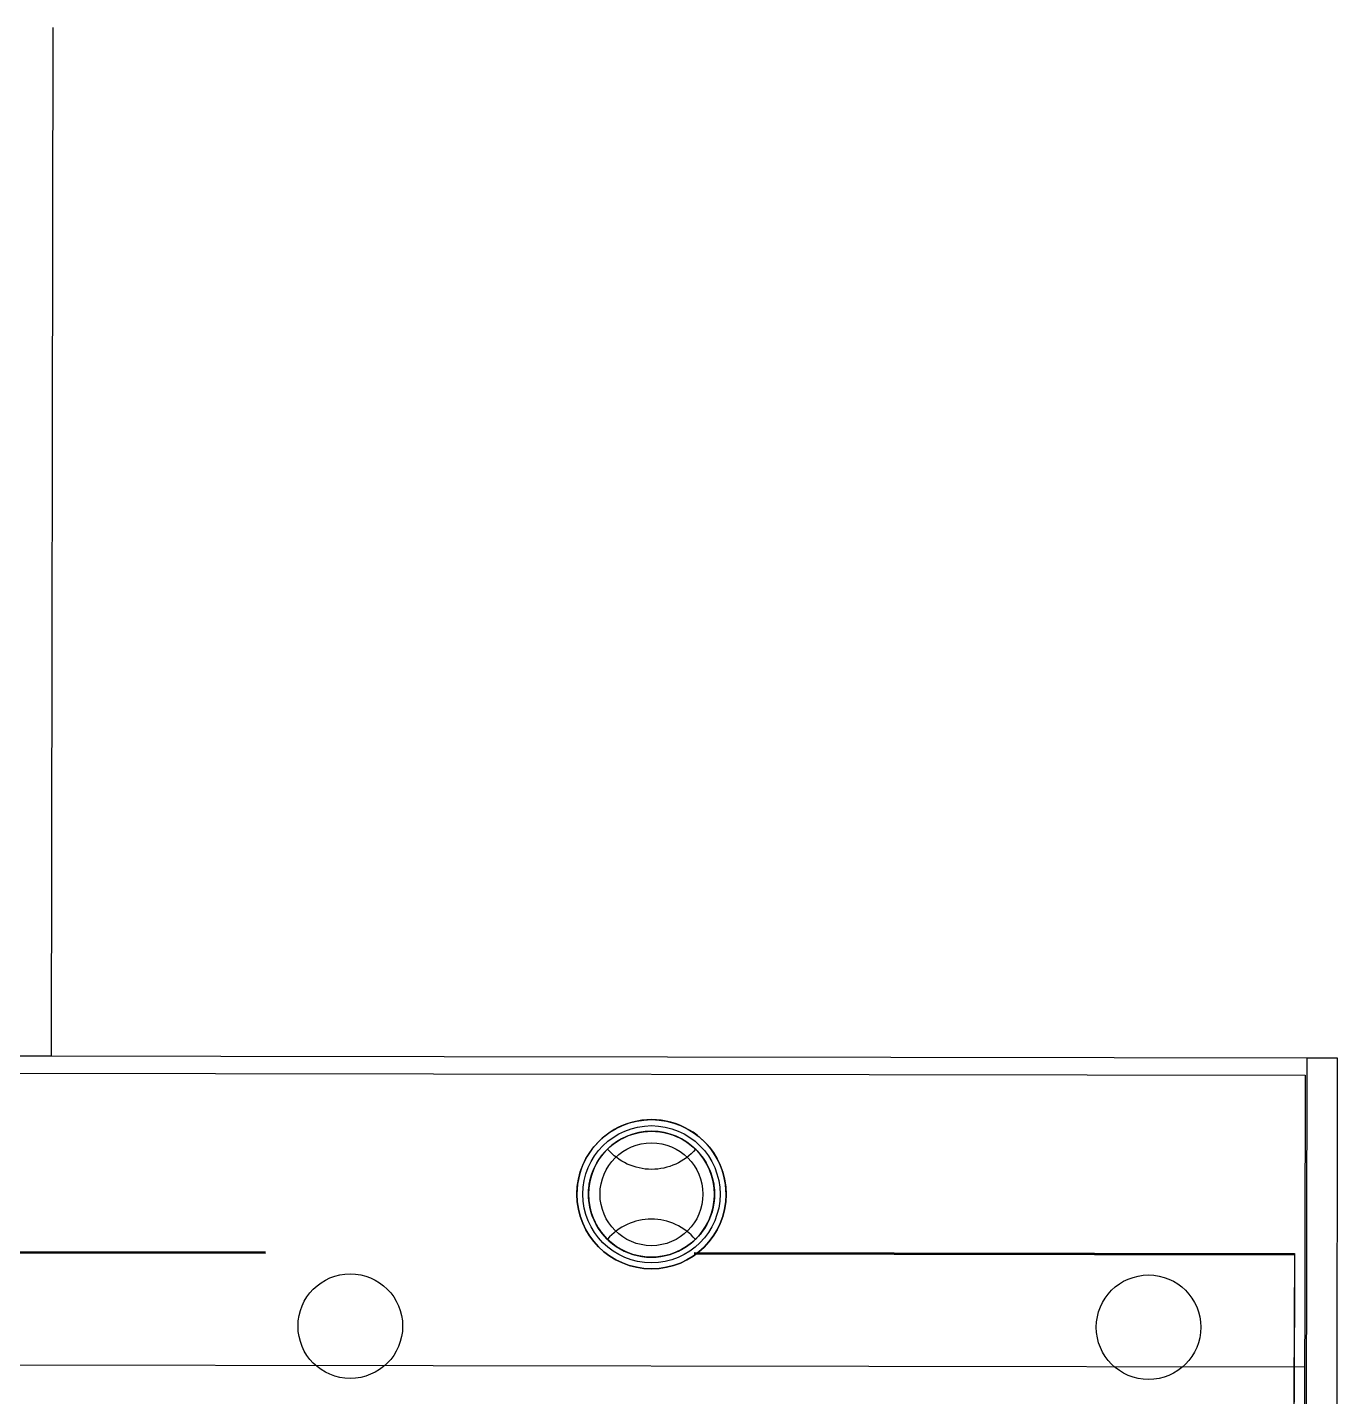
# Model space of a CAD drawing. Header units: inches. Extents: x 78 to 199, y 70 to 92.
# Drawn here: x 144.907 to 145.671, y 83.26 to 84.059 of the extents above; entities that cross this region are included whole.
import ezdxf
from ezdxf.enums import TextEntityAlignment as Align

# ---------------------------------------------------------------- set-up
doc = ezdxf.new("R2010")
doc.units = ezdxf.units.IN
doc.header["$MEASUREMENT"] = 0
for name, pattern in [('ACAD_ISO02W100', [15, 12, -3]), ('ACAD_ISO03W100', [30, 12, -18]), ('DASHED', [0.75, 0.5, -0.25])]:
    doc.linetypes.add(name, pattern=pattern)
doc.layers.add('1501', color=6, linetype='Continuous')
doc.layers.add('DIM', color=152, linetype='Continuous')
doc.layers.add('GOLDCLADDING', color=7, linetype='Continuous', true_color=0xffc20a)
doc.styles.add('ROMANS', font='romans.shx')

# ---------------------------------------------------------------- blocks, each defined once
blk = doc.blocks.new('GRWRFHRH')
at = {"color": 252, "ltscale": 3}
for p, q in [((4.9433, 10.78926), (4.94419, 11.38926)), ((4.9433, 10.78926), (4.3433, 10.79015)), ((5.6933, 10.78815), (4.3433, 10.79015)), ((5.6927, 10.38815), (5.6933, 10.78815)), ((4.36203, 10.61012), (5.67403, 10.60817)), ((5.67403, 10.60817), (5.67397, 10.56817))]:
    blk.add_line(p, q, dxfattribs=at)
at = {"color": 252, "linetype": 'ACAD_ISO03W100'}
for p, q in [((5.6753, 10.78817), (5.6747, 10.38817)), ((5.6933, 10.78815), (5.6753, 10.78817)), ((5.6927, 10.38815), (5.6933, 10.78815)), ((4.36228, 10.78012), (5.67428, 10.77817)), ((5.67428, 10.77817), (5.67372, 10.39818))]:
    blk.add_line(p, q, dxfattribs=at)
at = {"color": 252, "linetype": 'DASHED'}
for p, q in [((4.56812, 10.67584), (5.66812, 10.67419)), ((4.56812, 10.67549), (5.66812, 10.67384)), ((4.56812, 10.67549), (5.66812, 10.67384)), ((4.56812, 10.67514), (5.66812, 10.67349)), ((5.66812, 10.67419), (5.66799, 10.58748)), ((5.66796, 10.56818), (5.66809, 10.65426))]:
    blk.add_line(p, q, dxfattribs=at)
at = {"color": 252, "linetype": 'ACAD_ISO02W100', "ltscale": 3}
blk.add_circle((5.29318, 10.70874), 0.04, dxfattribs=at)
blk.add_circle((5.29318, 10.70874), 0.04, dxfattribs=at)
at = {"color": 252, "ltscale": 3}
blk.add_circle((5.29318, 10.70874), 0.03, dxfattribs=at)
blk.add_circle((5.29318, 10.70874), 0.03, dxfattribs=at)
at = {"color": 252, "linetype": 'DASHED'}
for centre in [(5.11755, 10.63183, 0.0039), (5.58306, 10.63114, 0.0039)]:
    blk.add_circle(centre, 0.0305, dxfattribs=at)
at = {"layer": '1501', "color": 252}
for points in [[(5.31876, 10.68237, 0.461701), (5.26752, 10.68245, -2.461701)], [(5.31883, 10.73503, -0.461701), (5.2676, 10.73511, 2.461701)]]:
    blk.add_lwpolyline(points, format="xyb", close=True, dxfattribs=at)
at = {"layer": 'DIM', "color": 252}
for points in [[(5.24968, 10.7088, 1), (5.33668, 10.70868, 1)], [(5.24968, 10.7088, -1), (5.33668, 10.70868, -1)], [(5.32991, 10.70869, -1), (5.25645, 10.70879, -1)], [(5.32991, 10.70869, 1), (5.25645, 10.70879, 1)]]:
    blk.add_lwpolyline(points, format="xyb", close=True, dxfattribs=at)
at = {"color": 252, "style": 'ROMANS'}
for p in [(-5.11757, 7.45916, 0), (3.16531, 4.70638, 0), (-5.11757, 4.62872, 0)]:
    blk.add_attdef('ELEV', text='', height=0.10354, dxfattribs=at).set_placement(p, align=Align.BOTTOM_LEFT)
for p in [(-5.11757, 7.39034, 0), (3.16531, 4.63756, 0), (-5.11757, 4.5599, 0)]:
    blk.add_attdef('LEVEL', text='', height=0.10354, dxfattribs=at).set_placement(p, align=Align.TOP_LEFT)

msp = doc.modelspace()

# ---------------------------------------------------------------- block references
at = {"layer": 'GOLDCLADDING'}
msp.add_blockref('GRWRFHRH', (139.97813, 72.66933, 0), dxfattribs=at)

doc.saveas('drawing.dxf')
